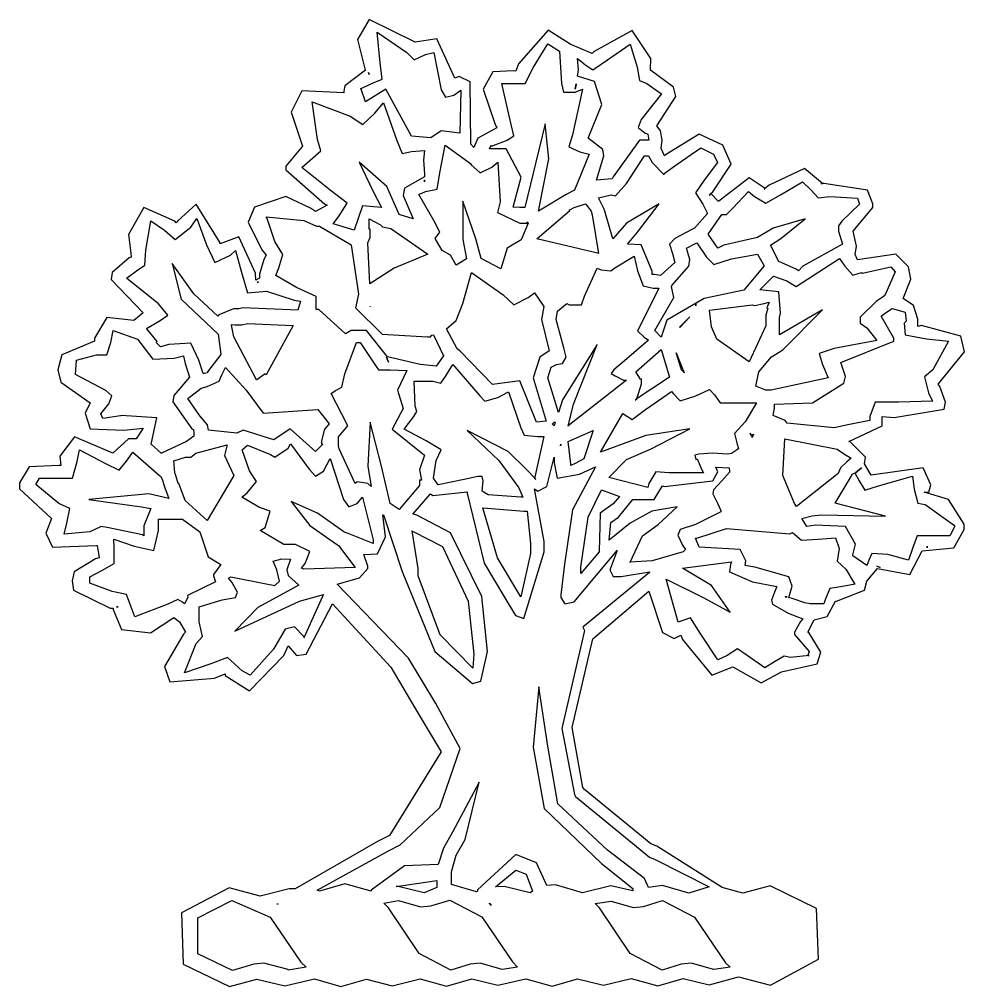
# Model space of a CAD drawing. Extents: x 0.4 to 73.1, y 0.3 to 16.6.
# Drawn here: x 1.17 to 6.29, y 11.39 to 16.62 of the extents above; entities that cross this region are included whole.
import ezdxf

# ---------------------------------------------------------------- set-up
doc = ezdxf.new("R2010")
doc.units = 0

msp = doc.modelspace()

# ---------------------------------------------------------------- linework, layer by layer
at = {"layer": 'Layer 1', "color": 7}
for points in [[(6.093346, 14.062566), (6.10393, 14.102254), (6.061597, 14.194858), (5.781139, 14.15517), (5.744097, 14.216024), (5.749389, 14.253066), (5.664722, 14.337733), (5.65943, 14.337733), (5.839347, 14.422399), (5.839347, 14.47267), (5.905493, 14.467378), (6.175367, 14.512357), (6.183305, 14.549399), (6.151555, 14.634066), (6.143617, 14.647295), (6.286492, 14.82192), (6.265325, 14.906586), (6.053659, 14.964794), (6.032492, 14.959503), (6.032492, 14.964794), (6.032492, 14.99919), (6.00868, 15.073273), (5.953118, 15.110315), (5.995451, 15.216148), (5.982222, 15.282294), (5.91343, 15.351086), (5.707055, 15.319336), (5.693826, 15.34844), (5.701764, 15.393419), (5.683243, 15.47544), (5.789076, 15.602439), (5.789076, 15.623606), (5.759972, 15.697689), (5.524493, 15.732085), (5.516556, 15.732085), (5.41866, 15.814106), (5.22816, 15.724148), (5.204348, 15.705627), (5.19641, 15.713564), (5.119681, 15.763835), (4.95564, 15.636835), (4.952994, 15.636835), (4.913306, 15.679168), (4.92389, 15.687106), (5.021785, 15.837918), (5.021785, 15.837918), (4.976806, 15.941106), (4.849806, 15.999314), (4.667244, 15.888189), (4.661952, 15.882897), (4.643432, 15.922585), (4.648723, 15.967564), (4.640786, 16.017835), (4.619619, 16.044293), (4.722807, 16.203043), (4.709577, 16.253314), (4.585223, 16.345918), (4.585223, 16.348563), (4.587869, 16.409418), (4.487328, 16.56023), (4.280953, 16.446459), (4.27037, 16.435876), (4.151307, 16.486147), (4.032245, 16.562876), (3.870849, 16.380313), (3.85762, 16.340626), (3.844391, 16.343272), (3.733266, 16.33798), (3.68035, 16.24273), (3.743849, 16.057522), (3.754433, 16.03371), (3.651245, 15.978147), (3.630079, 15.927877), (3.614204, 15.946397), (3.608912, 16.282418), (3.550704, 16.311522), (3.526891, 16.303584), (3.428996, 16.515251), (3.312579, 16.49673), (3.063871, 16.621084), (3.000371, 16.512605), (3.040059, 16.353855), (3.042704, 16.345918), (2.93158, 16.261251), (2.926288, 16.232147), (2.926288, 16.224209), (2.698747, 16.234793), (2.640538, 16.118376), (2.701392, 15.935814), (2.611434, 15.827335), (2.611434, 15.806168), (2.823101, 15.62096), (2.83633, 15.615669), (2.83633, 15.615669), (2.77283, 15.581273), (2.746372, 15.599794), (2.612096, 15.661971), (2.442101, 15.605085), (2.407705, 15.523065), (2.481789, 15.374898), (2.505601, 15.345794), (2.492372, 15.321981), (2.468559, 15.242607), (2.468559, 15.22144), (2.450039, 15.210857), (2.447393, 15.247898), (2.357435, 15.44369), (2.256893, 15.406648), (2.256893, 15.41194), (2.127247, 15.62096), (2.026706, 15.531002), (2.018768, 15.520419), (2.010831, 15.528356), (1.844144, 15.602439), (1.759477, 15.456919), (1.772706, 15.356377), (1.775352, 15.335211), (1.764769, 15.329919), (1.672165, 15.250544), (1.666873, 15.213502), (1.838852, 15.033586), (1.788581, 14.991253), (1.64306, 15.007128), (1.576915, 14.896003), (1.576915, 14.880128), (1.399644, 14.806045), (1.378477, 14.724024), (1.394352, 14.657878), (1.553102, 14.546753), (1.526644, 14.491191), (1.553102, 14.406524), (1.735664, 14.398587), (1.838852, 14.40917), (1.80181, 14.350962), (1.759477, 14.350962), (1.67481, 14.274233), (1.468436, 14.361545), (1.389061, 14.258358), (1.394352, 14.208087), (1.394352, 14.208087), (1.383769, 14.208087), (1.222373, 14.20015), (1.169457, 14.112837), (1.169457, 14.081087), (1.344082, 13.919692), (1.312332, 13.840317), (1.349373, 13.766233), (1.584852, 13.774171), (1.590144, 13.774171), (1.598081, 13.731838), (1.600727, 13.708025), (1.582206, 13.702733), (1.46579, 13.631296), (1.455206, 13.583671), (1.463144, 13.5334), (1.661581, 13.435505), (1.677456, 13.435505), (1.677456, 13.427567), (1.722435, 13.319088), (1.87887, 13.302552), (2.005539, 13.385234), (2.005539, 13.385234), (2.037289, 13.361421), (2.069039, 13.305859), (2.069039, 13.305859), (2.058456, 13.295276), (1.955268, 13.120651), (1.984372, 13.035984), (2.225143, 13.057151), (2.283351, 13.080963), (2.283351, 13.080963), (2.283351, 13.07038), (2.415643, 12.988359), (2.600851, 13.178859), (2.624663, 13.231776), (2.669642, 13.178859), (2.722559, 13.186797), (2.865434, 13.459317), (3.180288, 13.115359), (3.333746, 12.856068), (3.452808, 12.657631), (3.17235, 12.205194), (3.10885, 12.173444), (2.661705, 11.916798), (2.629955, 11.916798), (2.473851, 11.877111), (2.304518, 11.92209), (2.047872, 11.787153), (2.05581, 11.50934), (2.307164, 11.387632), (2.45533, 11.42732), (2.606143, 11.392924), (2.767538, 11.429966), (2.910413, 11.387632), (3.047996, 11.42732), (3.188225, 11.392924), (3.339037, 11.429966), (3.481912, 11.390278), (3.619495, 11.429966), (3.759724, 11.39557), (3.910537, 11.429966), (4.053412, 11.390278), (4.190995, 11.429966), (4.331224, 11.39557), (4.482036, 11.432611), (4.624911, 11.392924), (4.762494, 11.432611), (4.902723, 11.398216), (5.061473, 11.440549), (5.236098, 11.39557), (5.495389, 11.535799), (5.484806, 11.810965), (5.233452, 11.932673), (5.085285, 11.892986), (4.97416, 11.924736), (4.619619, 12.146985), (4.587869, 12.160215), (4.228036, 12.453902), (4.220099, 12.464485), (4.162221, 12.790253), (4.273015, 13.268817), (4.577286, 13.528109), (4.651369, 13.303213), (4.714869, 13.271463), (4.749265, 13.289984), (4.759848, 13.266172), (4.918598, 13.073026), (5.032369, 13.118005), (5.185827, 13.030693), (5.294306, 13.091547), (5.487451, 13.13388), (5.508618, 13.19738), (5.442472, 13.303213), (5.437181, 13.305859), (5.471576, 13.372005), (5.543014, 13.390526), (5.587993, 13.472546), (5.593285, 13.472546), (5.744097, 13.5334), (5.757326, 13.581025), (5.815534, 13.649817), (5.815534, 13.649817), (5.990159, 13.618067), (6.056305, 13.745067), (6.056305, 13.745067), (6.228284, 13.760942), (6.283846, 13.861483), (6.283846, 13.890587), (6.19918, 14.02321), (6.066888, 14.062566), (6.093346, 14.062566)], [(3.016246, 16.245376), (3.071809, 16.271834), (3.132663, 16.298293), (3.122079, 16.385605), (3.106204, 16.552292), (3.2676, 16.441168), (3.307288, 16.40148), (3.368142, 16.430584), (3.413121, 16.441168), (3.452808, 16.240084), (3.476621, 16.200397), (3.5216, 16.21098), (3.558641, 16.237439), (3.55335, 16.004606), (3.452808, 16.017835), (3.397246, 15.980793), (3.291413, 15.988731), (3.153829, 16.24273), (3.042705, 16.173939), (3.018892, 16.24273), (3.016246, 16.245376)], [(3.725329, 15.935814), (3.809995, 15.967564), (3.847037, 15.991376), (3.820579, 16.099855), (3.780891, 16.27448), (3.831162, 16.27448), (3.907891, 16.27448), (3.95287, 16.361793), (4.029599, 16.488792), (4.093099, 16.449105), (4.103682, 16.27448), (4.114266, 16.226855), (4.177766, 16.226855), (4.217453, 16.24273), (4.164536, 15.996668), (4.14337, 15.930522), (4.204224, 15.904064), (4.254495, 15.890835), (4.17512, 15.697689), (4.130141, 15.673877), (3.979328, 15.583919), (4.034891, 15.867022), (4.01637, 16.054876), (3.966099, 15.848502), (3.905245, 15.602439), (3.878787, 15.602439), (3.841745, 15.605085), (3.841745, 15.605085), (3.886724, 15.766481), (3.804704, 15.919939), (3.714745, 15.919939), (3.722683, 15.941106), (3.725329, 15.935814)], [(4.225391, 16.380313), (4.273015, 16.348563), (4.35239, 16.40148), (4.476744, 16.486147), (4.513786, 16.361793), (4.527015, 16.290355), (4.566703, 16.27448), (4.646077, 16.218918), (4.534953, 16.078689), (4.519078, 16.036356), (4.556119, 16.007251), (4.571994, 15.999314), (4.577286, 15.967564), (4.527015, 15.967564), (4.38414, 15.769127), (4.378849, 15.758543), (4.294182, 15.750606), (4.33387, 15.882897), (4.328578, 15.917293), (4.249203, 15.978147), (4.323286, 16.16071), (4.283599, 16.285064), (4.190995, 16.314168), (4.196286, 16.348563), (4.190995, 16.409418), (4.225391, 16.382959), (4.225391, 16.380313)], [(3.058579, 16.332688), (3.063871, 16.322105), (3.058579, 16.332688), (3.058579, 16.332688), (3.058579, 16.332688)], [(4.183057, 16.271834), (4.183057, 16.269189), (4.177766, 16.24273), (4.183057, 16.271834), (4.183057, 16.271834)], [(2.698747, 15.819397), (2.756955, 15.869668), (2.801934, 15.909356), (2.783413, 15.97021), (2.754309, 16.173939), (2.960684, 16.09721), (3.029475, 16.052231), (3.092975, 16.113085), (3.1406, 16.168647), (3.212038, 15.964918), (3.241142, 15.896127), (3.291413, 15.90671), (3.36285, 15.912002), (3.357558, 15.859085), (3.36285, 15.785002), (3.36285, 15.769127), (3.254371, 15.708273), (3.246433, 15.668585), (3.301996, 15.541585), (3.225267, 15.565398), (3.159121, 15.71621), (3.008309, 15.848502), (3.082392, 15.692398), (3.130017, 15.602439), (3.02683, 15.613023), (2.98185, 15.480731), (2.86808, 15.515127), (2.897184, 15.552169), (2.944809, 15.626252), (2.852205, 15.697689), (2.698747, 15.819397), (2.698747, 15.819397)], [(3.614204, 15.835272), (3.664475, 15.790293), (3.727974, 15.822043), (3.759724, 15.848502), (3.772954, 15.634189), (3.757079, 15.575981), (3.878787, 15.517773), (3.923766, 15.517773), (3.886724, 15.427815), (3.809995, 15.382836), (3.775599, 15.271711), (3.669766, 15.327273), (3.640662, 15.433106), (3.569225, 15.636835), (3.569225, 15.43046), (3.590391, 15.324627), (3.534829, 15.290231), (3.503079, 15.345794), (3.4581, 15.369606), (3.421058, 15.435752), (3.444871, 15.470148), (3.413121, 15.533648), (3.3311, 15.673877), (3.368142, 15.689752), (3.431642, 15.702981), (3.444871, 15.790293), (3.473975, 15.941106), (3.619495, 15.835272), (3.614204, 15.835272)], [(4.659307, 15.787648), (4.730744, 15.837918), (4.857744, 15.925231), (4.926535, 15.890835), (4.947702, 15.845856), (4.876265, 15.750606), (4.82864, 15.681814), (4.868327, 15.62096), (4.894786, 15.570689), (4.823348, 15.491315), (4.810119, 15.483377), (4.717515, 15.435752), (4.688411, 15.404002), (4.704286, 15.353731), (4.717515, 15.306106), (4.640786, 15.234669), (4.60639, 15.239961), (4.595807, 15.239961), (4.595807, 15.258482), (4.534953, 15.401356), (4.460869, 15.404002), (4.516432, 15.470148), (4.632848, 15.623606), (4.455578, 15.517773), (4.381494, 15.433106), (4.339161, 15.583919), (4.33387, 15.597148), (4.304765, 15.655356), (4.373557, 15.671231), (4.397369, 15.665939), (4.455578, 15.732085), (4.553473, 15.882897), (4.57464, 15.882897), (4.595807, 15.845856), (4.659307, 15.77971), (4.659307, 15.787648)], [(3.36285, 15.753252), (3.36285, 15.753252), (3.36285, 15.742668), (3.36285, 15.753252), (3.36285, 15.753252)], [(4.976806, 15.565398), (4.997973, 15.565398), (5.032369, 15.599794), (5.117035, 15.689752), (5.148785, 15.663294), (5.209639, 15.626252), (5.289014, 15.671231), (5.408077, 15.742668), (5.455701, 15.697689), (5.492743, 15.655356), (5.556243, 15.663294), (5.707055, 15.65271), (5.717639, 15.62096), (5.622389, 15.528356), (5.603868, 15.504544), (5.603868, 15.47544), (5.625035, 15.404002), (5.410722, 15.28494), (5.38691, 15.261127), (5.373681, 15.269065), (5.281077, 15.311398), (5.236098, 15.398711), (5.29166, 15.435752), (5.423951, 15.541585), (5.249327, 15.491315), (5.16466, 15.441044), (4.982098, 15.398711), (4.950348, 15.382836), (4.897431, 15.459565), (4.971515, 15.565398), (4.976806, 15.565398)], [(5.206993, 15.705627), (5.201702, 15.700335), (5.206993, 15.705627), (5.206993, 15.705627)], [(5.516556, 15.732085), (5.508618, 15.732085), (5.516556, 15.732085), (5.516556, 15.732085)], [(4.905369, 15.668585), (4.913306, 15.676523), (4.913306, 15.676523), (4.905369, 15.671231), (4.905369, 15.668585)], [(4.146016, 15.58921), (4.172474, 15.602439), (4.233328, 15.623606), (4.265078, 15.583919), (4.27037, 15.562752), (4.304765, 15.353731), (4.299474, 15.356377), (3.971391, 15.433106), (4.148661, 15.586564), (4.146016, 15.58921)], [(1.754185, 15.224086), (1.804456, 15.261127), (1.849435, 15.290231), (1.854727, 15.372252), (1.881185, 15.531002), (1.955268, 15.480731), (2.013477, 15.43046), (2.098143, 15.496606), (2.129893, 15.544231), (2.18281, 15.401356), (2.227789, 15.306106), (2.312455, 15.345794), (2.338914, 15.369606), (2.37331, 15.245252), (2.405059, 15.142065), (2.508247, 15.150002), (2.656413, 15.102378), (2.690809, 15.097086), (2.690809, 15.097086), (2.67758, 15.046815), (2.381247, 15.060044), (2.357435, 15.054753), (2.32833, 15.054753), (2.248956, 15.023003), (2.243664, 15.015065), (2.114018, 15.136773), (1.997602, 15.300815), (2.045227, 15.107669), (2.24631, 14.917169), (2.24631, 14.917169), (2.259539, 14.80869), (2.188101, 14.713441), (2.188101, 14.708149), (2.169581, 14.705503), (2.164289, 14.705503), (2.140476, 14.77694), (2.098143, 14.869544), (1.979081, 14.861607), (1.934102, 14.848378), (1.910289, 14.87219), (1.915581, 14.877482), (1.860018, 14.946274), (1.857373, 14.948919), (1.931456, 14.991253), (1.973789, 15.020357), (1.923518, 15.081211), (1.748894, 15.22144), (1.754185, 15.224086)], [(2.505601, 15.552169), (2.70933, 15.533648), (2.778122, 15.501898), (2.793996, 15.501898), (2.965975, 15.401356), (3.005663, 15.134128), (3.005663, 15.134128), (3.005663, 15.134128), (2.989788, 15.060044), (3.132663, 14.917169), (3.378725, 14.90394), (3.3946, 14.90394), (3.402537, 14.911878), (3.410475, 14.914524), (3.466037, 14.800753), (3.42635, 14.74519), (3.339037, 14.753128), (3.161767, 14.795461), (3.047996, 14.938336), (2.965975, 14.938336), (2.934225, 14.919815), (2.791351, 15.052107), (2.775476, 15.052107), (2.775476, 15.120898), (2.669642, 15.171169), (2.558518, 15.234669), (2.574393, 15.277002), (2.595559, 15.34844), (2.553226, 15.419877), (2.510893, 15.544231), (2.505601, 15.552169)], [(3.063871, 15.486023), (3.063871, 15.541585), (3.124725, 15.509835), (3.135309, 15.499252), (3.180288, 15.488669), (3.381371, 15.351086), (3.198808, 15.274356), (3.066517, 15.18969), (3.055934, 15.41194), (3.069163, 15.441044), (3.069163, 15.486023), (3.063871, 15.486023)], [(3.923766, 15.517773), (3.923766, 15.517773), (3.918474, 15.52571), (3.926412, 15.517773), (3.923766, 15.517773)], [(4.70164, 15.181752), (4.794244, 15.28494), (4.799536, 15.321981), (4.781015, 15.382836), (4.836577, 15.41194), (4.889494, 15.335211), (4.929181, 15.295523), (5.024431, 15.324627), (5.16466, 15.351086), (5.201702, 15.287586), (5.090577, 15.155294), (4.876265, 15.110315), (4.675182, 14.993899), (4.643432, 14.901294), (4.609036, 14.938336), (4.712223, 15.115607), (4.698994, 15.176461), (4.70164, 15.181752)], [(4.140724, 14.419753), (4.169828, 14.538816), (4.296828, 14.861607), (4.108974, 14.562628), (4.087807, 14.493837), (4.029599, 14.681691), (4.04812, 14.739899), (4.077224, 14.753128), (4.108974, 14.75842), (4.130141, 14.792815), (4.116911, 14.843086), (4.074578, 14.996544), (4.082516, 15.041523), (4.132786, 15.083857), (4.146016, 15.075919), (4.212161, 15.075919), (4.228036, 15.123544), (4.296828, 15.274356), (4.317995, 15.266419), (4.370911, 15.261127), (4.392078, 15.277002), (4.497911, 15.340502), (4.516432, 15.261127), (4.545536, 15.179107), (4.601098, 15.165877), (4.630202, 15.165877), (4.54289, 14.988607), (4.516432, 14.93569), (4.550828, 14.901294), (4.57464, 14.885419), (4.444994, 14.774295), (4.386786, 14.724024), (4.373557, 14.705503), (4.394724, 14.692274), (4.439703, 14.668461), (4.455578, 14.668461), (4.140724, 14.422399), (4.140724, 14.419753)], [(5.733514, 15.247898), (5.886972, 15.282294), (5.910784, 15.255836), (5.855222, 15.12619), (5.839347, 15.115607), (5.807597, 15.09444), (5.720284, 15.009773), (5.720284, 14.978024), (5.757326, 14.951565), (5.810243, 14.882774), (5.580055, 14.84044), (5.498035, 14.813982), (5.516556, 14.753128), (5.548306, 14.681691), (5.238743, 14.615545), (5.209639, 14.615545), (5.156723, 14.636711), (5.172598, 14.713441), (5.241389, 14.795461), (5.241389, 14.795461), (5.302243, 14.832503), (5.516556, 15.049461), (5.283723, 14.914524), (5.283723, 15.007128), (5.289014, 15.03094), (5.281077, 15.147357), (5.177889, 15.15794), (5.251973, 15.232023), (5.32341, 15.205565), (5.373681, 15.176461), (5.466285, 15.234669), (5.60916, 15.327273), (5.638264, 15.28494), (5.680597, 15.237315), (5.728222, 15.250544), (5.733514, 15.247898)], [(4.021662, 14.446212), (3.968745, 14.44092), (3.968745, 14.44092), (3.878787, 14.665816), (3.73062, 14.644649), (3.55335, 14.827211), (3.540121, 14.837795), (3.481912, 14.946274), (3.534829, 14.991253), (3.569225, 15.083857), (3.61685, 15.250544), (3.788829, 15.131482), (3.847037, 15.075919), (3.923766, 15.115607), (3.958162, 15.142065), (4.008432, 15.067982), (3.995203, 14.996544), (4.037537, 14.827211), (3.987266, 14.792815), (3.950224, 14.681691), (4.021662, 14.446212), (4.021662, 14.446212)], [(2.460622, 15.194982), (2.460622, 15.202919), (2.460622, 15.194982), (2.460622, 15.194982)], [(4.831286, 15.070628), (4.831286, 15.081211), (4.831286, 15.070628), (4.831286, 15.070628), (4.831286, 15.070628)], [(5.220223, 15.057398), (5.209639, 15.023003), (5.209639, 14.99919), (5.209639, 14.962149), (5.119681, 14.769003), (4.945056, 14.890711), (4.915952, 14.956857), (4.905369, 15.046815), (5.135556, 15.075919), (5.148785, 15.073273), (5.201702, 15.083857), (5.22816, 15.091794), (5.214931, 15.060044), (5.220223, 15.057398)], [(3.069163, 15.065336), (3.069163, 15.067982), (3.069163, 15.067982), (3.069163, 15.065336)], [(5.958409, 14.978024), (5.963701, 14.914524), (6.080117, 14.893357), (6.19918, 14.880128), (6.114513, 14.724024), (6.069534, 14.686982), (6.090701, 14.59967), (6.111867, 14.554691), (5.929305, 14.549399), (5.802305, 14.549399), (5.773201, 14.47267), (5.773201, 14.451503), (5.654139, 14.427691), (5.580055, 14.411816), (5.326056, 14.435628), (5.315472, 14.451503), (5.249327, 14.477962), (5.257264, 14.517649), (5.257264, 14.538816), (5.462977, 14.546092), (5.632972, 14.652586), (5.64091, 14.689628), (5.617097, 14.763711), (5.902847, 14.880128), (5.902847, 14.896003), (5.834055, 15.015065), (5.863159, 15.036232), (5.894909, 15.057398), (5.963701, 15.036232), (5.968992, 14.988607), (5.958409, 14.978024)], [(2.500309, 14.702857), (2.45533, 14.671107), (2.452684, 14.671107), (2.330976, 14.90394), (2.330976, 14.90394), (2.320393, 14.956857), (2.317747, 14.970086), (2.336268, 14.96744), (2.37331, 14.96744), (2.405059, 14.975378), (2.651122, 14.964794), (2.505601, 14.697566), (2.500309, 14.702857)], [(4.743973, 14.956857), (4.743973, 14.956857), (4.799536, 15.012419), (4.743973, 14.954211), (4.743973, 14.956857)], [(1.717144, 14.475316), (1.621894, 14.462087), (1.61131, 14.485899), (1.653644, 14.541462), (1.669519, 14.583795), (1.637769, 14.612899), (1.473727, 14.700211), (1.479019, 14.77694), (1.587498, 14.806045), (1.64306, 14.806045), (1.664227, 14.87219), (1.677456, 14.938336), (1.809748, 14.890711), (1.867956, 14.813982), (1.891768, 14.782232), (2.008185, 14.787524), (2.058456, 14.800753), (2.058456, 14.798107), (2.066393, 14.75842), (2.090206, 14.684336), (2.005539, 14.586441), (2.000247, 14.552045), (2.103435, 14.406524), (2.111372, 14.401233), (2.114018, 14.380066), (2.114018, 14.366837), (2.074331, 14.337733), (1.939393, 14.274233), (1.939393, 14.271587), (1.883831, 14.321858), (1.912935, 14.464733), (1.71979, 14.477962), (1.717144, 14.475316)], [(3.336392, 14.128712), (3.336392, 14.126066), (3.336392, 14.099608), (3.225267, 13.969962), (3.177642, 14.001712), (3.130017, 14.202795), (3.069163, 14.44092), (3.055934, 14.202795), (3.074454, 14.094316), (3.055934, 14.110191), (2.997725, 14.118129), (2.987142, 14.110191), (2.89983, 14.298045), (2.897184, 14.31392), (2.897184, 14.361545), (2.947455, 14.422399), (2.913059, 14.488545), (2.857496, 14.597024), (2.881309, 14.612899), (2.915705, 14.63142), (2.93158, 14.702857), (2.99508, 14.87219), (3.0136, 14.87219), (3.100913, 14.742545), (3.114142, 14.724024), (3.177642, 14.724024), (3.2676, 14.721378), (3.217329, 14.615545), (3.246433, 14.515003), (3.188225, 14.403878), (3.36285, 14.263649), (3.336392, 14.184275), (3.346975, 14.128712), (3.336392, 14.128712)], [(4.532307, 14.673753), (4.505848, 14.713441), (4.643432, 14.835149), (4.688411, 14.684336), (4.508494, 14.565274), (4.503203, 14.559982), (4.51114, 14.56792), (4.537598, 14.649941), (4.537598, 14.673753), (4.532307, 14.673753)], [(4.767786, 14.710795), (4.754557, 14.724024), (4.725452, 14.816628), (4.767786, 14.708149), (4.767786, 14.710795)], [(3.156475, 14.792815), (3.156475, 14.792815), (3.167059, 14.766357), (3.156475, 14.792815), (3.156475, 14.792815)], [(2.812517, 14.321858), (2.77283, 14.28217), (2.635247, 14.406524), (2.547934, 14.34567), (2.381247, 14.398587), (2.346851, 14.382712), (2.193393, 14.398587), (2.188101, 14.427691), (2.145768, 14.475316), (2.082268, 14.570566), (2.153706, 14.626128), (2.153706, 14.626128), (2.185456, 14.634066), (2.251601, 14.66317), (2.26483, 14.697566), (2.285997, 14.737253), (2.397122, 14.615545), (2.489726, 14.491191), (2.786059, 14.509712), (2.846913, 14.432983), (2.846913, 14.432983), (2.820455, 14.403878), (2.80458, 14.340378), (2.80458, 14.324504), (2.812517, 14.321858)], [(3.966099, 14.134004), (3.913183, 14.18692), (3.815287, 14.28217), (3.593037, 14.395941), (3.765016, 14.234545), (3.873495, 14.086379), (3.878787, 14.07315), (3.894662, 14.036108), (3.884078, 14.036108), (3.706808, 14.049337), (3.675058, 14.067858), (3.68035, 14.12342), (3.675058, 14.147233), (3.651245, 14.147233), (3.577162, 14.131358), (3.436933, 14.102254), (3.410475, 14.139295), (3.42635, 14.234545), (3.452808, 14.292754), (3.370787, 14.340378), (3.251725, 14.403878), (3.304642, 14.47267), (3.320517, 14.499128), (3.312579, 14.528232), (3.307288, 14.66317), (3.407829, 14.66317), (3.450162, 14.652586), (3.476621, 14.689628), (3.516308, 14.753128), (3.661829, 14.583795), (3.688287, 14.554691), (3.759724, 14.575857), (3.817933, 14.604962), (3.884078, 14.411816), (3.902599, 14.372128), (3.974037, 14.364191), (4.008432, 14.364191), (3.958162, 14.13665), (3.966099, 14.134004)], [(4.839223, 14.242483), (4.863036, 14.184275), (4.873619, 14.1684), (4.685765, 14.1684), (4.614328, 14.173691), (4.577286, 14.110191), (4.571994, 14.089025), (4.360328, 14.141941), (4.455578, 14.239837), (4.455578, 14.239837), (4.585223, 14.295399), (4.799536, 14.406524), (4.561411, 14.369483), (4.315349, 14.279524), (4.437057, 14.488545), (4.487328, 14.456795), (4.558765, 14.509712), (4.698994, 14.607607), (4.709577, 14.594378), (4.746619, 14.557337), (4.831286, 14.583795), (4.905369, 14.618191), (4.931827, 14.589087), (4.963577, 14.546753), (5.042952, 14.546753), (5.159369, 14.546753), (5.098514, 14.443566), (5.040306, 14.380066), (5.053535, 14.329795), (5.061473, 14.298045), (5.024431, 14.271587), (5.003265, 14.268941), (4.921244, 14.274233), (4.847161, 14.268941), (4.825994, 14.263649), (4.831286, 14.239837), (4.839223, 14.242483)], [(4.056057, 14.432983), (4.063995, 14.44092), (4.069287, 14.44092), (4.063995, 14.422399), (4.056057, 14.430337), (4.056057, 14.432983)], [(4.275661, 14.395941), (4.225391, 14.242483), (4.177766, 14.21867), (4.153953, 14.208087), (4.153953, 14.216024), (4.140724, 14.337733), (4.275661, 14.395941), (4.275661, 14.395941)], [(5.124973, 14.382712), (5.130264, 14.369483), (5.130264, 14.369483), (5.124973, 14.382712), (5.124973, 14.382712)], [(5.13291, 14.366837), (5.13291, 14.372128), (5.143494, 14.37742), (5.143494, 14.37742), (5.135556, 14.358899), (5.135556, 14.366837), (5.13291, 14.366837)], [(5.67266, 14.247774), (5.648847, 14.226608), (5.614451, 14.194858), (5.601222, 14.163108), (5.376327, 13.985837), (5.365743, 14.001712), (5.302243, 14.152525), (5.312827, 14.350962), (5.59593, 14.295399), (5.635618, 14.268941), (5.67266, 14.247774), (5.67266, 14.247774)], [(1.608665, 13.874712), (1.550456, 13.848254), (1.412873, 13.835025), (1.426102, 13.895879), (1.441977, 13.975254), (1.383769, 14.001712), (1.259415, 14.1049), (1.277936, 14.139295), (1.378477, 14.139295), (1.457852, 14.139295), (1.481665, 14.229254), (1.494894, 14.292754), (1.635123, 14.21867), (1.709206, 14.181629), (1.754185, 14.237191), (1.783289, 14.279524), (1.92881, 14.152525), (1.934102, 14.149879), (1.942039, 14.134004), (1.955268, 14.09167), (1.979081, 14.028171), (1.870602, 14.054629), (1.545165, 14.022879), (1.830914, 13.983191), (1.881185, 13.975254), (1.844144, 13.880004), (1.844144, 13.848254), (1.844144, 13.827087), (1.836206, 13.832379), (1.645706, 13.872067), (1.61131, 13.877358), (1.608665, 13.874712)], [(2.029352, 14.110191), (2.016122, 14.152525), (2.010831, 14.1684), (2.005539, 14.231899), (2.069039, 14.253066), (2.098143, 14.253066), (2.124601, 14.274233), (2.293935, 14.319212), (2.280705, 14.261004), (2.330976, 14.152525), (2.185456, 13.909108), (2.066393, 14.017587), (2.031997, 14.110191), (2.029352, 14.110191)], [(2.696101, 13.652463), (2.717267, 13.676275), (2.74108, 13.742421), (2.664351, 13.779463), (2.608788, 13.779463), (2.608788, 13.779463), (2.600851, 13.779463), (2.473851, 13.856192), (2.500309, 13.872067), (2.526768, 13.959379), (2.468559, 13.980546), (2.37331, 14.036108), (2.402414, 14.059921), (2.452684, 14.120775), (2.415643, 14.178983), (2.375955, 14.292754), (2.405059, 14.316566), (2.529413, 14.266295), (2.553226, 14.253066), (2.624663, 14.300691), (2.637893, 14.324504), (2.738434, 14.18692), (2.77283, 14.149879), (2.815163, 14.176337), (2.852205, 14.245129), (2.923642, 14.022879), (2.952746, 13.983191), (2.997725, 14.001712), (3.02683, 14.036108), (3.085038, 13.805921), (3.085038, 13.784754), (2.939517, 13.842962), (2.936871, 13.842962), (2.926288, 13.848254), (2.783413, 13.948796), (2.640538, 14.012296), (2.74108, 13.88265), (2.886601, 13.782108), (2.897184, 13.774171), (2.987142, 13.655109), (2.70933, 13.647171), (2.696101, 13.652463)], [(4.101037, 14.321858), (4.101037, 14.321858), (4.098391, 14.31392), (4.101037, 14.321858), (4.101037, 14.321858)], [(4.228036, 13.313796), (4.105336, 12.7843), (4.17512, 12.427443), (4.180411, 12.41686), (4.579932, 12.088777), (4.611682, 12.075548), (4.902723, 11.927382), (4.794244, 11.892986), (4.651369, 11.935319), (4.57464, 11.924736), (4.553473, 11.972361), (4.35239, 12.125819), (4.085162, 12.377173), (4.029599, 12.689381), (3.981974, 13.009526), (3.950224, 12.684089), (4.011078, 12.350714), (4.32064, 12.054381), (4.489974, 11.919444), (4.489974, 11.906215), (4.370911, 11.932673), (4.217453, 11.895632), (4.071932, 11.937965), (4.024307, 11.935319), (3.968745, 12.057027), (3.85762, 12.102006), (3.6486, 11.911507), (3.6486, 11.903569), (3.643308, 11.900923), (3.508371, 11.940611), (3.508371, 11.990881), (3.508371, 11.993527), (3.508371, 12.009402), (3.534829, 12.09936), (3.582454, 12.184027), (3.659183, 12.493589), (3.513662, 12.223714), (3.466037, 12.136402), (3.436933, 12.04909), (3.254702, 12.040491), (3.074454, 11.908861), (3.074454, 11.903569), (3.074454, 11.903569), (2.93158, 11.943257), (2.793996, 11.903569), (2.780767, 11.908861), (3.167059, 12.123173), (3.230558, 12.154923), (3.445863, 12.356998), (3.555996, 12.676151), (3.423704, 12.919568), (3.275538, 13.16563), (2.889246, 13.56515), (3.010955, 13.599546), (3.055934, 13.649817), (3.055934, 13.663046), (3.034767, 13.726546), (3.10885, 13.729192), (3.151184, 13.821796), (3.137954, 13.940858), (3.1406, 13.940858), (3.241142, 13.633942), (3.418743, 13.201018), (3.622141, 13.028047), (3.66712, 13.041276), (3.704162, 13.200026), (3.672412, 13.499005), (3.50341, 13.842632), (3.320517, 13.938212), (3.29935, 13.943504), (3.3946, 14.054629), (3.407829, 14.044046), (3.593037, 14.065212), (3.593037, 14.057275), (3.685641, 13.678921), (3.796766, 13.491067), (3.854974, 13.395817), (3.899953, 13.379942), (4.011078, 13.739775), (4.011078, 13.795338), (3.958162, 14.081087), (3.958162, 14.081087), (3.976682, 14.067858), (4.024307, 14.094316), (4.063995, 14.253066), (4.063995, 14.221316), (4.07987, 14.139295), (4.201578, 14.160462), (4.28889, 14.20015), (4.164536, 13.967316), (4.119557, 13.673629), (4.101037, 13.506942), (4.101037, 13.493713), (4.122203, 13.459317), (4.172474, 13.4699), (4.405307, 13.747713), (4.368265, 13.647171), (4.368265, 13.639234), (4.38414, 13.607484), (4.426474, 13.607484), (4.579932, 13.631296), (4.579932, 13.631296), (4.579932, 13.62865), (4.220099, 13.332317), (4.228036, 13.313796)], [(4.476744, 13.684213), (4.54289, 13.827087), (4.627557, 13.887942), (4.730744, 13.983191), (4.593161, 13.959379), (4.476744, 13.895879), (4.362974, 13.803275), (4.370911, 13.898525), (4.413244, 13.927629), (4.489974, 14.022879), (4.60639, 14.022879), (4.651369, 14.096962), (4.661952, 14.094316), (4.92389, 14.12342), (4.950348, 14.173691), (4.939765, 14.197504), (5.011202, 14.194858), (5.013848, 14.176337), (5.013848, 14.171045), (4.971515, 14.12342), (4.926535, 14.075795), (4.92389, 14.054629), (4.947702, 14.004358), (4.966223, 13.964671), (4.966223, 13.956733), (4.82864, 13.887942), (4.746619, 13.861483), (4.73339, 13.829733), (4.759848, 13.776817), (4.775723, 13.753004), (4.762494, 13.739775), (4.651369, 13.708025), (4.595807, 13.69215), (4.474099, 13.684213), (4.476744, 13.684213)], [(5.728222, 14.194858), (5.696472, 14.1684), (5.728222, 14.194858), (5.728222, 14.194858)], [(6.23093, 13.874712), (6.207117, 13.827087), (6.095992, 13.827087), (6.029847, 13.827087), (6.003388, 13.758296), (5.982222, 13.694796), (5.871097, 13.726546), (5.783784, 13.731838), (5.767909, 13.694796), (5.757326, 13.665692), (5.680597, 13.718608), (5.680597, 13.7239), (5.696472, 13.782108), (5.64091, 13.877358), (5.479514, 13.885296), (5.431889, 13.877358), (5.405431, 13.919692), (5.460993, 13.935567), (5.511264, 13.940858), (5.857868, 13.932921), (5.585347, 14.004358), (5.67266, 14.147233), (5.677951, 14.160462), (5.69118, 14.1684), (5.714993, 14.12342), (5.746743, 14.07315), (5.820826, 14.096962), (6.003388, 14.149879), (6.013972, 14.078441), (6.032492, 14.004358), (6.07218, 13.996421), (6.23093, 13.88265), (6.23093, 13.874712)], [(4.307411, 13.739775), (4.209516, 13.623359), (4.209516, 13.657754), (4.249203, 13.927629), (4.32064, 14.075796), (4.418536, 14.038754), (4.38414, 13.999066), (4.312703, 13.948796), (4.307411, 13.742421), (4.307411, 13.739775)], [(3.918474, 13.959379), (3.936995, 13.784754), (3.936995, 13.731838), (3.884078, 13.496359), (3.757079, 13.708025), (3.677704, 13.9779), (3.68035, 13.9779), (3.899953, 13.959379), (3.918474, 13.959379), (3.918474, 13.959379)], [(2.082268, 13.493713), (2.063747, 13.459317), (2.053164, 13.467255), (2.026706, 13.48313), (1.973789, 13.456671), (1.793873, 13.38788), (1.772706, 13.446088), (1.748894, 13.509588), (1.672165, 13.525463), (1.550456, 13.570442), (1.550456, 13.604838), (1.616602, 13.639234), (1.682748, 13.676275), (1.682748, 13.763588), (1.680102, 13.808567), (1.791227, 13.771525), (1.89706, 13.747713), (1.923518, 13.856192), (1.923518, 13.917046), (2.047872, 13.917046), (2.053164, 13.917046), (2.145768, 13.848254), (2.190747, 13.713317), (2.259539, 13.670984), (2.219851, 13.618067), (2.219851, 13.610129), (2.230435, 13.578379), (2.079622, 13.504296), (2.082268, 13.493713)], [(3.294058, 13.8509), (3.301996, 13.8509), (3.460084, 13.768879), (3.598329, 13.472546), (3.630079, 13.186797), (3.624787, 13.110068), (3.446855, 13.290645), (3.328454, 13.610129), (3.328454, 13.649817), (3.296704, 13.853546), (3.294058, 13.8509)], [(5.693826, 13.56515), (5.625035, 13.551921), (5.556243, 13.541338), (5.532431, 13.485775), (5.524493, 13.459317), (5.45041, 13.459317), (5.421306, 13.464609), (5.357806, 13.485775), (5.333993, 13.493713), (5.352514, 13.554567), (5.333993, 13.604838), (5.151431, 13.657754), (5.098514, 13.665692), (5.10116, 13.69215), (5.072056, 13.753004), (4.849806, 13.766233), (4.82864, 13.813858), (4.836577, 13.813858), (4.997973, 13.866775), (5.339285, 13.837671), (5.35516, 13.845608), (5.402785, 13.803275), (5.492743, 13.808567), (5.587993, 13.816504), (5.606514, 13.758296), (5.59593, 13.689504), (5.643555, 13.647171), (5.688535, 13.570442), (5.693826, 13.56515)], [(6.082763, 13.760942), (6.082763, 13.760942), (6.082763, 13.771525), (6.082763, 13.766233), (6.082763, 13.766233), (6.082763, 13.760942)], [(2.711976, 13.276755), (2.70933, 13.282046), (2.659059, 13.334963), (2.608788, 13.321734), (2.545288, 13.213255), (2.418289, 13.073026), (2.375955, 13.096838), (2.29658, 13.168276), (2.206622, 13.13388), (2.063747, 13.086255), (2.127247, 13.245005), (2.161643, 13.282046), (2.143122, 13.361421), (2.143122, 13.443442), (2.267476, 13.480484), (2.338914, 13.493713), (2.349497, 13.522817), (2.320393, 13.575734), (2.301872, 13.5969), (2.315101, 13.604838), (2.505601, 13.567796), (2.553226, 13.557213), (2.577038, 13.581025), (2.563809, 13.641879), (2.542643, 13.689504), (2.590268, 13.702733), (2.637893, 13.700088), (2.616726, 13.641879), (2.624663, 13.612775), (2.682872, 13.559859), (2.460622, 13.43815), (2.336268, 13.311151), (2.685517, 13.472546), (2.815163, 13.509588), (2.809871, 13.499005), (2.70933, 13.274109), (2.711976, 13.276755)], [(5.445118, 13.178859), (5.344577, 13.168276), (5.310181, 13.176213), (5.257264, 13.144463), (5.204348, 13.112713), (5.109098, 13.178859), (5.056181, 13.215901), (5.000619, 13.178859), (4.950348, 13.155047), (4.855098, 13.300567), (4.802181, 13.382588), (4.736036, 13.358776), (4.66989, 13.591609), (4.870973, 13.493713), (5.016494, 13.414338), (4.915952, 13.557213), (4.759848, 13.652463), (5.024431, 13.686858), (5.01914, 13.670984), (5.013848, 13.631296), (5.138202, 13.578379), (5.270493, 13.551921), (5.270493, 13.551921), (5.257264, 13.522817), (5.241389, 13.477838), (5.246681, 13.456671), (5.331347, 13.409046), (5.410722, 13.377296), (5.397493, 13.364067), (5.365743, 13.305859), (5.365743, 13.29263), (5.408077, 13.242359), (5.445118, 13.200026), (5.437181, 13.178859), (5.445118, 13.178859)], [(5.810243, 13.663046), (5.828763, 13.655109), (5.810243, 13.663046), (5.810243, 13.663046)], [(5.315472, 13.496359), (5.326056, 13.496359), (5.326056, 13.496359), (5.315472, 13.499005), (5.315472, 13.496359)], [(1.695977, 13.443442), (1.703915, 13.443442), (1.695977, 13.443442), (1.695977, 13.443442)], [(3.934349, 11.895632), (3.79412, 11.930027), (3.746495, 11.927382), (3.85762, 12.01734), (3.913183, 11.996173), (3.947578, 11.903569), (3.934349, 11.895632), (3.934349, 11.895632)], [(3.428996, 11.924736), (3.360204, 11.895632), (3.219975, 11.930027), (3.209392, 11.930027), (3.428996, 11.961777), (3.428996, 11.924736), (3.428996, 11.924736)], [(2.624663, 11.480236), (2.492372, 11.514632), (2.439455, 11.50934), (2.323039, 11.474945), (2.135185, 11.564903), (2.135185, 11.760694), (2.320393, 11.853298), (2.526768, 11.76334), (2.693455, 11.519924), (2.722559, 11.493465), (2.624663, 11.47759), (2.624663, 11.480236)], [(2.566455, 11.837423), (2.566455, 11.832132), (2.566455, 11.837423), (2.566455, 11.837423), (2.566455, 11.837423)], [(3.783537, 11.480236), (3.664475, 11.514632), (3.608912, 11.50934), (3.505725, 11.47759), (3.333746, 11.567549), (3.167059, 11.813611), (3.143246, 11.840069), (3.222621, 11.853298), (3.341683, 11.818903), (3.397246, 11.824194), (3.500433, 11.855944), (3.672412, 11.765986), (3.839099, 11.52257), (3.865558, 11.493465), (3.783537, 11.480236), (3.783537, 11.480236)], [(3.714745, 11.840069), (3.722683, 11.82684), (3.712099, 11.837423), (3.714745, 11.837423), (3.714745, 11.840069)], [(4.926535, 11.480236), (4.807473, 11.514632), (4.751911, 11.50934), (4.648723, 11.47759), (4.476744, 11.567549), (4.310057, 11.813611), (4.286245, 11.837423), (4.373557, 11.850652), (4.492619, 11.816257), (4.548182, 11.821548), (4.651369, 11.853298), (4.823348, 11.76334), (4.992681, 11.517278), (5.016494, 11.493465), (4.929181, 11.480236), (4.926535, 11.480236)]]:
    msp.add_lwpolyline(points, close=True, dxfattribs=at)

doc.saveas('drawing.dxf')
